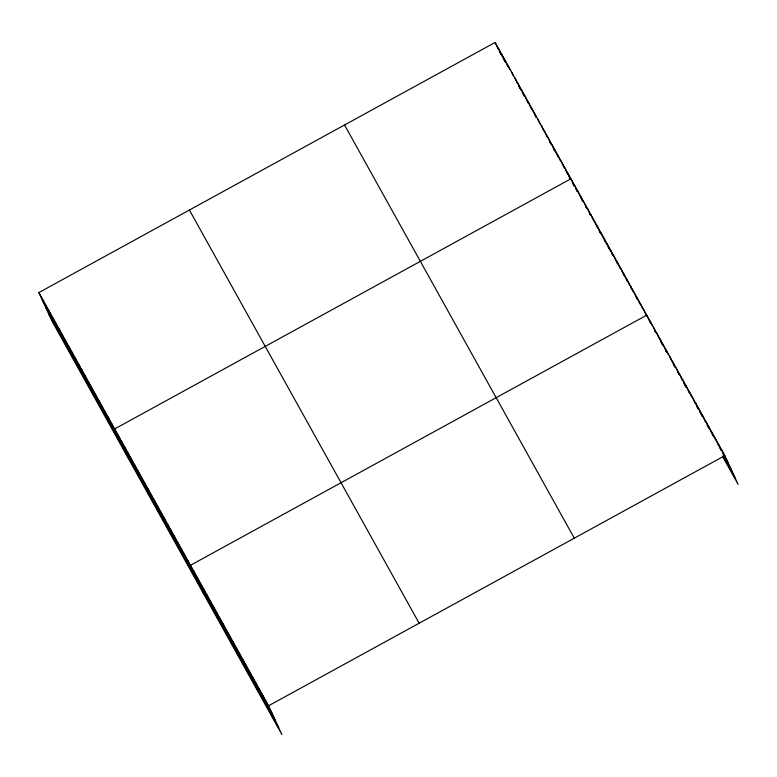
<?xml version="1.0" encoding="UTF-8"?>
<svg xmlns="http://www.w3.org/2000/svg" width="777" height="777" viewBox="0 0 777 777"><rect width="100%" height="100%" fill="white"/><g stroke="black" fill="none" stroke-linecap="round" stroke-linejoin="round"><path stroke-width="1.17" d="M38.85 292.579L268.58 705.778L281.886 734.566L52.156 321.367L38.85 292.579L495.114 42.434L724.844 455.633L738.15 484.421L722.416 456.128M268.58 705.778L724.844 455.633M499.222 51.117L501.418 55.07M503.069 58.042L505.264 61.985L501.709 54.283M518.453 85.703L520.095 88.665M522.299 92.618L523.941 95.581M534.935 115.346L536.033 117.327M549.766 142.026L550.864 143.998M553.612 148.941L554.71 150.913L551.146 143.211M568.987 176.612L570.639 179.574M572.834 183.527L574.485 186.49L570.93 178.788L114.666 428.933L127.962 457.731M576.136 189.452L577.233 191.433M581.623 199.33L582.721 201.311M585.469 206.255L586.567 208.226M589.316 213.17L590.413 215.142M599.203 230.954L600.854 233.916L597.299 226.214M604.147 239.84L605.244 241.822M607.993 246.765L609.09 248.737M611.839 253.681L612.936 255.652M630.516 287.276L631.614 289.248M654.632 330.652L655.72 332.595M660.605 341.385L662.771 345.279M665.481 350.165L666.569 352.107L663.014 344.405M673.076 363.821L674.708 366.744M677.962 372.601L679.04 374.553M683.925 383.333L686.091 387.237L682.536 379.535M696.406 405.769L698.028 408.692M699.659 411.625L702.369 416.501L698.805 408.799M707.255 425.281L708.877 428.205L705.322 420.503M712.13 434.061L713.218 436.014M719.725 447.717L721.357 450.65M722.979 453.574L728.408 463.335M723.484 455.652L731.623 470.289M723.542 456.973L734.935 477.466M344.551 124.98L574.281 538.179M189.413 210.033L419.143 623.222M42.405 300.281L272.135 713.48M45.629 307.236L275.359 720.434M48.941 314.413L278.671 727.612M721.59 449.776L725.145 457.478M718.337 443.92L721.386 450.524M715.083 438.063L718.638 445.765M711.829 432.216L714.879 438.82M708.575 426.359L711.625 432.964M702.068 414.656L705.623 422.358M695.551 402.942L698.601 409.547M692.297 397.096L695.347 403.69M689.044 391.239L691.588 396.736M685.79 385.382L689.354 393.084M679.283 373.679L682.332 380.283M676.029 367.822L679.079 374.427M672.775 361.965L675.32 367.472M669.521 356.119L672.056 361.616M666.268 350.262L668.298 354.662M659.751 338.558L662.81 345.153M656.497 332.702L659.547 339.306M653.243 326.845L655.788 332.352M649.99 320.998L652.029 325.398M650.3 322.843L646.736 315.141L190.472 565.287L203.778 594.084M643.443 309.217L646.493 315.812M640.141 303.283L642.686 308.79M636.849 297.358L639.898 303.962M633.556 291.424L637.111 299.126M630.254 285.499L633.304 292.103M626.961 279.574L629.506 285.072M623.669 273.64L627.224 281.342M620.367 267.715L623.931 275.417M617.074 261.781L620.124 268.386M613.772 255.856L617.336 263.558M610.479 249.932L613.529 256.527M607.187 243.997L610.741 251.699M603.884 238.073L606.934 244.677M600.592 232.138L603.642 238.743M593.997 220.289L597.562 227.991M590.705 214.355L593.754 220.959M587.402 208.43L590.462 215.035M584.11 202.496L586.654 208.003M580.817 196.571L582.847 200.971M577.515 190.647L581.079 198.349M574.222 184.712L577.272 191.317M567.628 172.853L570.677 179.458M564.335 166.929L567.89 174.631M561.033 161.004L564.092 167.599M557.74 155.07L560.285 160.577M554.448 149.145L558.003 156.847M547.853 137.286L550.903 143.891M544.56 131.362L547.095 136.859M541.258 125.427L543.803 130.934M537.966 119.503L539.996 123.902M534.673 113.568L536.198 116.871M531.371 107.644L533.916 113.141M528.078 101.719L531.633 109.421M524.776 95.785L528.341 103.487M521.484 89.86L524.533 96.465M518.191 83.926L521.241 90.53M514.889 78.001L517.433 83.508M511.596 72.076L513.626 76.476M508.304 66.142L509.829 69.444M505.001 60.217L508.051 66.822M498.407 48.359L501.971 56.061M495.114 42.434L498.164 49.029M265.326 699.922L268.881 707.624M262.072 694.065L265.627 701.767M258.819 688.218L262.373 695.92M255.565 682.361L259.12 690.063M252.311 676.505L255.866 684.207M249.058 670.658L252.612 678.36M245.794 664.801L249.359 672.503M242.541 658.945L246.105 666.647M239.287 653.088L242.851 660.8M236.033 647.241L239.598 654.943M232.779 641.384L236.344 649.086M229.526 635.528L233.081 643.23M226.272 629.681L229.827 637.383M223.018 623.824L226.573 631.526M219.765 617.968L223.32 625.67M216.511 612.121L220.066 619.823M213.257 606.264L216.812 613.966M210.004 600.407L213.558 608.109M206.74 594.56L210.305 602.262M203.487 588.704L207.051 596.406M200.233 582.847L203.797 590.549M196.979 576.99L200.544 584.702M193.726 571.144L197.29 578.846M187.179 559.362L190.734 567.064M183.877 553.428L187.442 561.13M180.585 547.503L184.139 555.205M177.292 541.579L180.847 549.281M173.99 535.644L177.554 543.346M170.697 529.72L174.252 537.422M167.395 523.785L170.959 531.487M164.102 517.861L167.657 525.563M160.81 511.936L164.365 519.638M157.508 506.002L161.072 513.704M154.215 500.077L157.77 507.779M150.923 494.143L154.477 501.845M147.62 488.218L151.185 495.92M144.328 482.294L147.883 489.996M141.025 476.359L144.59 484.061M137.733 470.435L141.297 478.137M134.44 464.5L137.995 472.202M131.138 458.576L134.703 466.278M127.846 452.651L131.4 460.353M124.553 446.717L128.108 454.419M121.251 440.792L124.815 448.494M117.958 434.858L121.513 442.56M111.364 423.009L114.928 430.711M108.071 417.074L111.626 424.776M104.769 411.15L108.333 418.852M101.476 405.215L105.031 412.917M98.184 399.291L101.738 406.993M94.881 393.366L98.446 401.068M91.589 387.432L95.144 395.134M88.296 381.507L91.851 389.209M84.994 375.573L88.559 383.275M81.702 369.648L85.256 377.35M78.399 363.723L81.964 371.425M75.107 357.789L78.662 365.491M71.814 351.864L75.369 359.566M68.512 345.93L72.076 353.632M65.219 340.005L68.774 347.707M61.927 334.081L65.482 341.783M58.625 328.147L62.189 335.849M55.332 322.222L58.887 329.924M52.03 316.288L55.594 323.99M48.737 310.363L52.302 318.065M45.445 304.438L49 312.14M42.143 298.504L45.707 306.206"/></g></svg>
